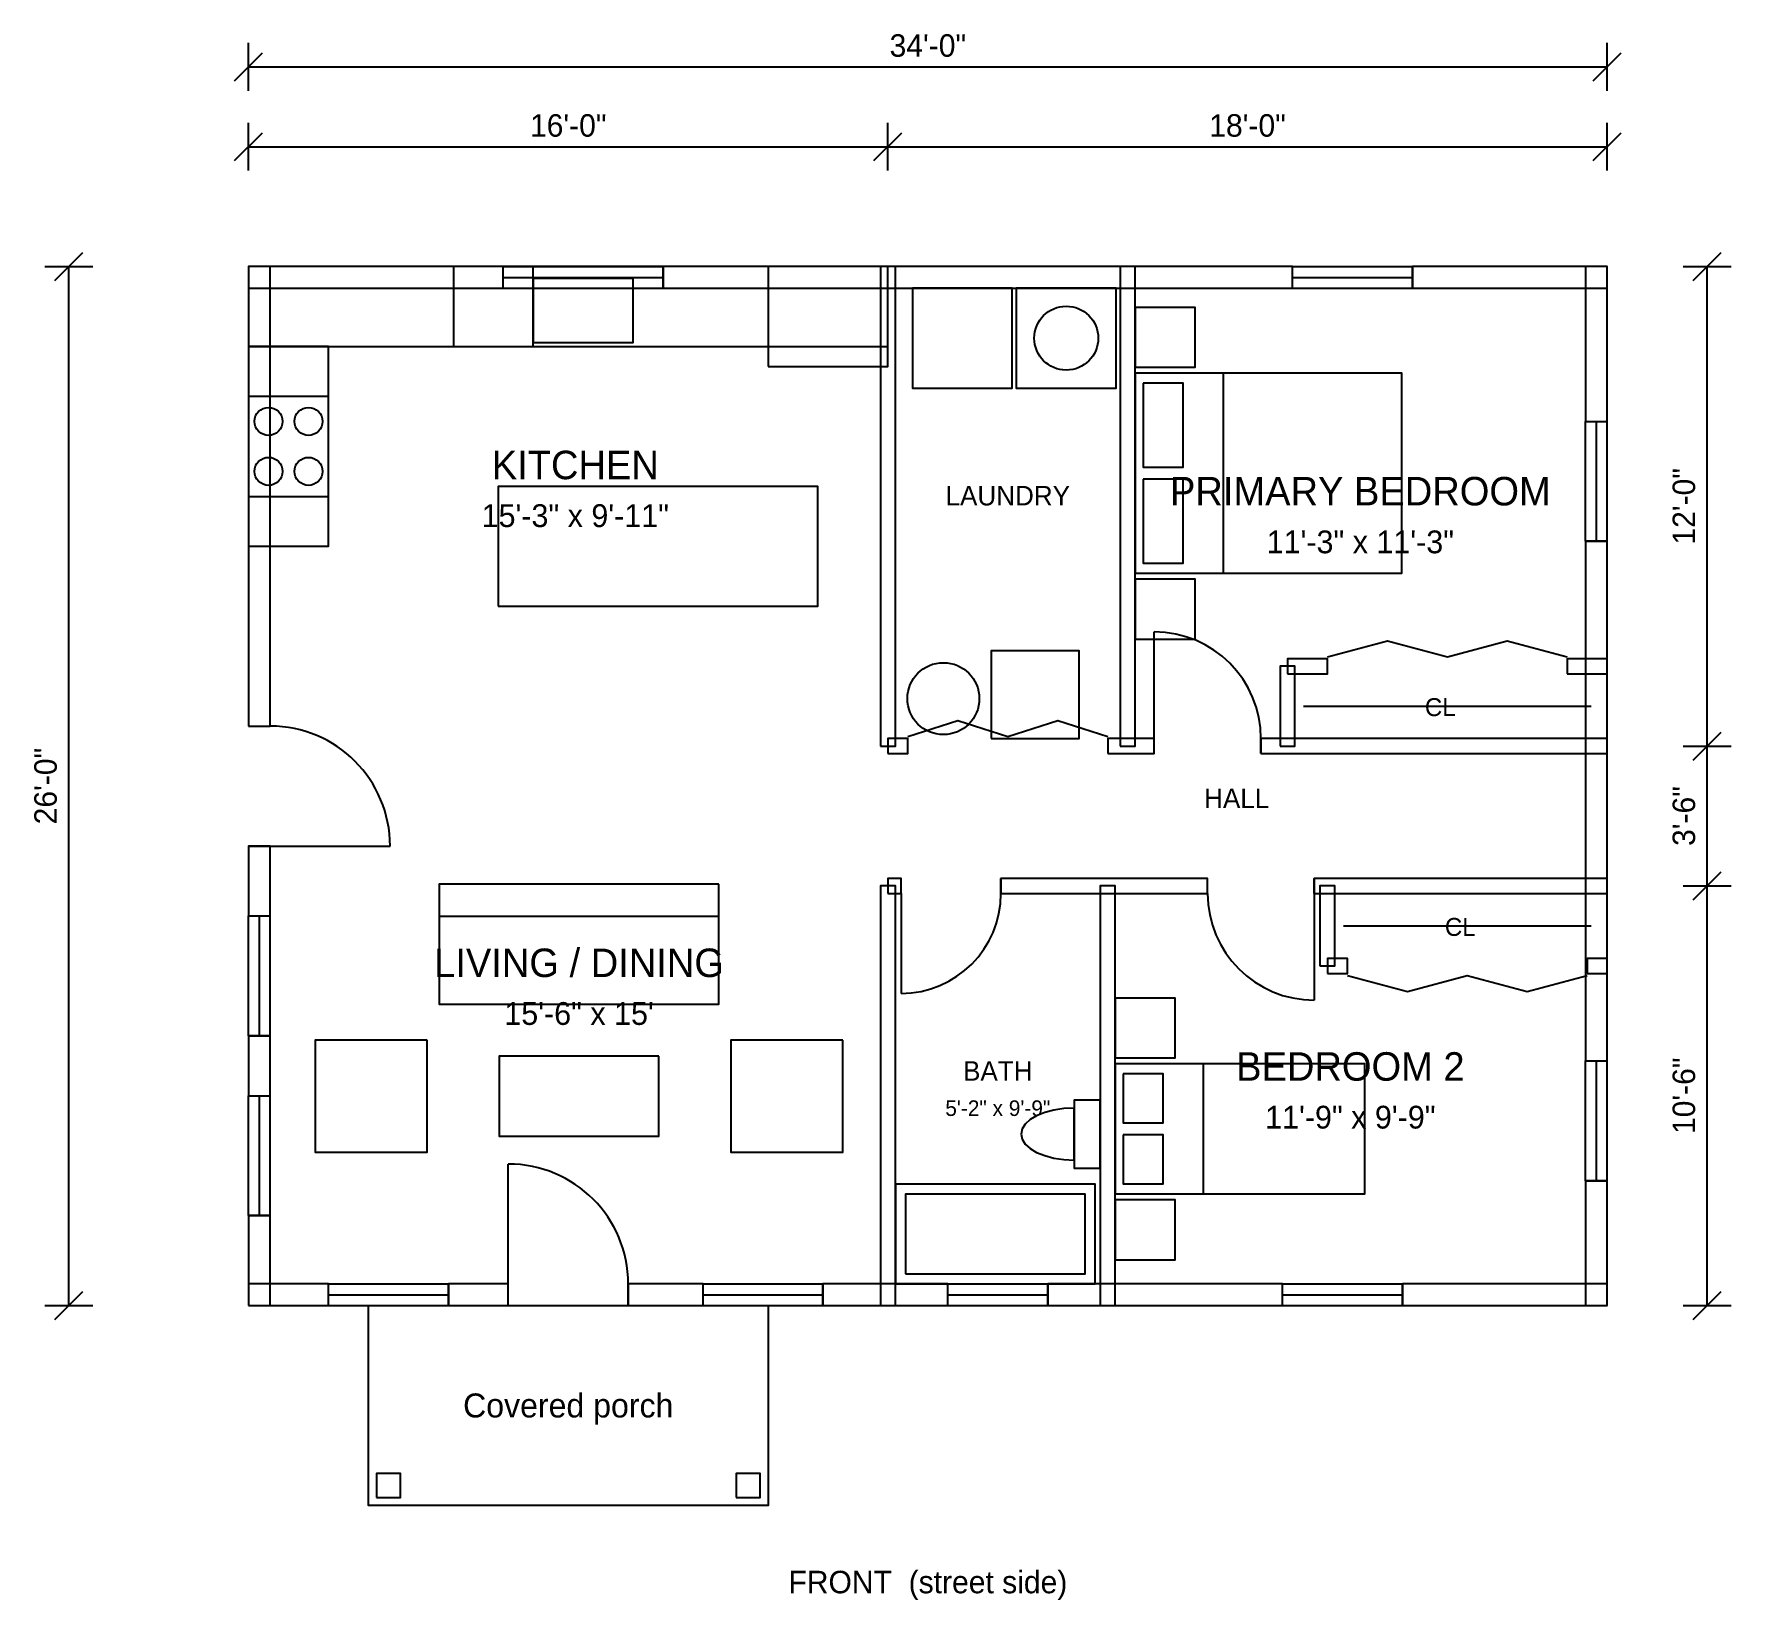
# Model space of a CAD drawing. Header units: inches. Extents: x -64 to 445, y -88 to 382.
import ezdxf
from ezdxf.enums import TextEntityAlignment as Align

# ---------------------------------------------------------------- set-up
doc = ezdxf.new("R2010")
doc.units = ezdxf.units.IN
for name, color, linetype in [('A-ANNO-DIMS', 7, 'CONTINUOUS'), ('A-ANNO-TEXT', 7, 'CONTINUOUS'), ('A-DOOR', 7, 'CONTINUOUS'), ('A-FIXT', 7, 'CONTINUOUS'), ('A-FURN', 7, 'CONTINUOUS'), ('A-GLAZ', 7, 'CONTINUOUS'), ('A-PORCH', 7, 'CONTINUOUS'), ('A-WALL', 7, 'CONTINUOUS')]:
    doc.layers.add(name, color=color, linetype=linetype)

msp = doc.modelspace()

# ---------------------------------------------------------------- linework, layer by layer
at = {"layer": 'A-ANNO-DIMS', "color": 7}
for p, q in [((0, 364.8), (0, 379.2)), ((408, 364.8), (408, 379.2)), ((-4.2, 367.8), (4.2, 376.2)), ((403.8, 367.8), (412.2, 376.2)), ((0, 372), (408, 372)), ((-4.2, 343.8), (4.2, 352.2)), ((0, 340.8), (0, 355.2)), ((187.8, 343.8), (196.2, 352.2)), ((187.8, 343.8), (196.2, 352.2)), ((192, 340.8), (192, 355.2)), ((192, 340.8), (192, 355.2)), ((403.8, 343.8), (412.2, 352.2)), ((408, 340.8), (408, 355.2)), ((0, 348), (192, 348)), ((192, 348), (408, 348)), ((-58.2, 307.8), (-49.8, 316.2)), ((433.8, 307.8), (442.2, 316.2)), ((-61.2, 312), (-46.8, 312)), ((-54, 0), (-54, 312)), ((430.8, 312), (445.2, 312)), ((438, 168), (438, 312)), ((433.8, 163.8), (442.2, 172.2)), ((433.8, 163.8), (442.2, 172.2)), ((430.8, 168), (445.2, 168)), ((430.8, 168), (445.2, 168)), ((438, 126), (438, 168)), ((433.8, 121.8), (442.2, 130.2)), ((433.8, 121.8), (442.2, 130.2)), ((430.8, 126), (445.2, 126)), ((430.8, 126), (445.2, 126)), ((438, 0), (438, 126)), ((-61.2, 0), (-46.8, 0)), ((-58.2, -4.2), (-49.8, 4.2)), ((430.8, 0), (445.2, 0)), ((433.8, -4.2), (442.2, 4.2))]:
    msp.add_line(p, q, dxfattribs=at)
at = {"layer": 'A-DOOR', "color": 7}
for p, q in [((271.98, 170.25), (271.98, 202.29)), ((0, 174), (6.5, 174)), ((271.98, 165.75), (271.98, 170.25)), ((304.02, 165.75), (304.02, 170.25)), ((0, 138), (6.5, 138)), ((6.5, 138), (42.5, 138)), ((195.96, 123.75), (195.96, 128.25)), ((225.96, 123.75), (225.96, 128.25)), ((288, 123.75), (288, 128.25)), ((320.04, 123.75), (320.04, 128.25)), ((195.96, 123.75), (195.96, 93.75)), ((320.04, 123.75), (320.04, 91.71)), ((78, 6.5), (78, 42.5)), ((78, 0), (78, 6.5)), ((114, 0), (114, 6.5))]:
    msp.add_line(p, q, dxfattribs=at)
for points in [[(324, 194.85), (342, 199.65), (360, 194.85), (378, 199.65), (396, 194.85)], [(198, 170.85), (213, 175.65), (228, 170.85), (243, 175.65), (258, 170.85)], [(330, 99.15), (348, 94.35), (366, 99.15), (384, 94.35), (402, 99.15)]]:
    msp.add_lwpolyline(points, dxfattribs=at)
for centre, radius, start, end in [((271.98, 170.25), 32.04, 0, 90), ((6.5, 138), 36, 0, 90), ((195.96, 123.75), 30, -90, 0), ((320.04, 123.75), 32.04, 180, -90), ((78, 6.5), 36, 0, 90)]:
    msp.add_arc(centre, radius, start, end, dxfattribs=at)
at = {"layer": 'A-FIXT', "color": 7}
for points in [[(0, 288), (192, 288), (192, 312), (0, 312)], [(61.5, 288), (85.5, 288), (85.5, 312), (61.5, 312)], [(156, 282), (192, 282), (192, 312), (156, 312)], [(85.5, 289.2), (115.5, 289.2), (115.5, 308.4), (85.5, 308.4)], [(229.35, 305.5), (199.35, 305.5), (199.35, 275.5), (229.35, 275.5)], [(260.55, 305.5), (230.55, 305.5), (230.55, 275.5), (260.55, 275.5)], [(0, 228), (24, 228), (24, 288), (0, 288)], [(0, 243), (24, 243), (24, 273), (0, 273)], [(75, 210), (171, 210), (171, 246), (75, 246)], [(223.05, 170.25), (249.45, 170.25), (249.45, 196.65), (223.05, 196.65)], [(255.75, 41.3), (255.75, 61.7), (247.95, 61.7), (247.95, 41.3)], [(247.95, 59.3), (244.836, 59.15), (241.842, 58.706), (239.083, 57.985), (236.665, 57.015), (234.68, 55.833), (233.205, 54.485), (232.297, 53.022), (231.99, 51.5), (232.297, 49.978), (233.205, 48.515), (234.68, 47.167), (236.665, 45.985), (239.083, 45.015), (241.842, 44.294), (244.836, 43.85), (247.95, 43.7)], [(194.25, 6.5), (254.25, 6.5), (254.25, 36.5), (194.25, 36.5)], [(197.25, 9.5), (251.25, 9.5), (251.25, 33.5), (197.25, 33.5)]]:
    msp.add_lwpolyline(points, close=True, dxfattribs=at)
for centre, radius in [((245.55, 290.5), 9.6), ((6, 265.5), 4.2), ((18, 265.5), 4.2), ((6, 250.5), 4.2), ((18, 250.5), 4.2), ((208.65, 182.25), 10.8)]:
    msp.add_circle(centre, radius, dxfattribs=at)
at = {"layer": 'A-FURN', "color": 8}
for p, q in [((292.65, 279.95), (292.65, 219.95)), ((316.8, 180), (403.2, 180)), ((328.8, 114), (403.2, 114)), ((286.65, 72.55), (286.65, 33.55))]:
    msp.add_line(p, q, dxfattribs=at)
for points in [[(266.25, 299.75), (266.25, 281.75), (284.25, 281.75), (284.25, 299.75)], [(266.25, 279.95), (266.25, 219.95), (346.29, 219.95), (346.29, 279.95)], [(268.65, 276.95), (268.65, 251.75), (280.65, 251.75), (280.65, 276.95)], [(268.65, 248.15), (268.65, 222.95), (280.65, 222.95), (280.65, 248.15)], [(266.25, 218.15), (266.25, 200.15), (284.25, 200.15), (284.25, 218.15)], [(141.25, 126.5), (57.25, 126.5), (57.25, 90.5), (141.25, 90.5)], [(141.25, 126.5), (57.25, 126.5), (57.25, 116.9), (141.25, 116.9)], [(260.25, 92.35), (260.25, 74.35), (278.25, 74.35), (278.25, 92.35)], [(53.65, 79.7), (20.05, 79.7), (20.05, 46.1), (53.65, 46.1)], [(178.45, 79.7), (144.85, 79.7), (144.85, 46.1), (178.45, 46.1)], [(123.25, 74.9), (75.25, 74.9), (75.25, 50.9), (123.25, 50.9)], [(260.25, 72.55), (260.25, 33.55), (335.25, 33.55), (335.25, 72.55)], [(262.65, 69.55), (262.65, 54.85), (274.65, 54.85), (274.65, 69.55)], [(262.65, 51.25), (262.65, 36.55), (274.65, 36.55), (274.65, 51.25)], [(260.25, 31.75), (260.25, 13.75), (278.25, 13.75), (278.25, 31.75)]]:
    msp.add_lwpolyline(points, close=True, dxfattribs=at)
at = {"layer": 'A-GLAZ', "color": 7}
for p, q in [((76.5, 305.5), (76.5, 312)), ((76.5, 312), (124.5, 312)), ((124.5, 305.5), (124.5, 312)), ((313.5, 305.5), (313.5, 312)), ((313.5, 312), (349.5, 312)), ((349.5, 305.5), (349.5, 312)), ((76.5, 305.5), (124.5, 305.5)), ((313.5, 305.5), (349.5, 305.5)), ((401.5, 265.5), (408, 265.5)), ((401.5, 229.5), (401.5, 265.5)), ((408, 229.5), (408, 265.5)), ((401.5, 229.5), (408, 229.5)), ((0, 117), (6.5, 117)), ((0, 81), (0, 117)), ((6.5, 81), (6.5, 117)), ((0, 81), (6.5, 81)), ((401.5, 73.5), (408, 73.5)), ((401.5, 37.5), (401.5, 73.5)), ((408, 37.5), (408, 73.5)), ((0, 63), (6.5, 63)), ((0, 27), (0, 63)), ((6.5, 27), (6.5, 63)), ((401.5, 37.5), (408, 37.5)), ((0, 27), (6.5, 27)), ((24, 0), (24, 6.5)), ((24, 6.5), (60, 6.5)), ((60, 0), (60, 6.5)), ((136.5, 0), (136.5, 6.5)), ((136.5, 6.5), (172.5, 6.5)), ((172.5, 0), (172.5, 6.5)), ((210, 0), (210, 6.5)), ((210, 6.5), (240, 6.5)), ((240, 0), (240, 6.5)), ((310.5, 0), (310.5, 6.5)), ((310.5, 6.5), (346.5, 6.5)), ((346.5, 0), (346.5, 6.5)), ((24, 0), (60, 0)), ((136.5, 0), (172.5, 0)), ((210, 0), (240, 0)), ((310.5, 0), (346.5, 0))]:
    msp.add_line(p, q, dxfattribs=at)
at = {"layer": 'A-GLAZ', "color": 5}
for p, q in [((76.5, 308.75), (124.5, 308.75)), ((313.5, 308.75), (349.5, 308.75)), ((404.75, 229.5), (404.75, 265.5)), ((3.25, 81), (3.25, 117)), ((404.75, 37.5), (404.75, 73.5)), ((3.25, 27), (3.25, 63)), ((24, 3.25), (60, 3.25)), ((136.5, 3.25), (172.5, 3.25)), ((210, 3.25), (240, 3.25)), ((310.5, 3.25), (346.5, 3.25))]:
    msp.add_line(p, q, dxfattribs=at)
at = {"layer": 'A-PORCH', "color": 7}
for points in [[(36, 0), (156, 0), (156, -60), (36, -60)], [(38.4, -57.6), (45.6, -57.6), (45.6, -50.4), (38.4, -50.4)], [(146.4, -57.6), (153.6, -57.6), (153.6, -50.4), (146.4, -50.4)]]:
    msp.add_lwpolyline(points, close=True, dxfattribs=at)
at = {"layer": 'A-WALL', "color": 7}
for points in [[(0, 174), (6.5, 174), (6.5, 312), (0, 312)], [(0, 305.5), (76.5, 305.5), (76.5, 312), (0, 312)], [(124.5, 305.5), (313.5, 305.5), (313.5, 312), (124.5, 312)], [(189.75, 168), (194.25, 168), (194.25, 312), (189.75, 312)], [(261.75, 168), (266.25, 168), (266.25, 312), (261.75, 312)], [(349.5, 305.5), (408, 305.5), (408, 312), (349.5, 312)], [(401.5, 265.5), (408, 265.5), (408, 312), (401.5, 312)], [(401.5, 73.5), (408, 73.5), (408, 229.5), (401.5, 229.5)], [(312, 189.75), (324, 189.75), (324, 194.25), (312, 194.25)], [(396, 189.75), (408, 189.75), (408, 194.25), (396, 194.25)], [(309.75, 168), (314.25, 168), (314.25, 192), (309.75, 192)], [(192, 165.75), (198, 165.75), (198, 170.25), (192, 170.25)], [(258, 165.75), (271.98, 165.75), (271.98, 170.25), (258, 170.25)], [(304.02, 165.75), (408, 165.75), (408, 170.25), (304.02, 170.25)], [(0, 117), (6.5, 117), (6.5, 138), (0, 138)], [(192, 123.75), (195.96, 123.75), (195.96, 128.25), (192, 128.25)], [(225.96, 123.75), (288, 123.75), (288, 128.25), (225.96, 128.25)], [(320.04, 123.75), (408, 123.75), (408, 128.25), (320.04, 128.25)], [(189.75, 0), (194.25, 0), (194.25, 126), (189.75, 126)], [(255.75, 0), (260.25, 0), (260.25, 126), (255.75, 126)], [(321.75, 102), (326.25, 102), (326.25, 126), (321.75, 126)], [(324, 99.75), (330, 99.75), (330, 104.25), (324, 104.25)], [(402, 99.75), (408, 99.75), (408, 104.25), (402, 104.25)], [(0, 63), (6.5, 63), (6.5, 81), (0, 81)], [(401.5, 0), (408, 0), (408, 37.5), (401.5, 37.5)], [(0, 0), (6.5, 0), (6.5, 27), (0, 27)], [(0, 0), (24, 0), (24, 6.5), (0, 6.5)], [(60, 0), (78, 0), (78, 6.5), (60, 6.5)], [(114, 0), (136.5, 0), (136.5, 6.5), (114, 6.5)], [(172.5, 0), (210, 0), (210, 6.5), (172.5, 6.5)], [(240, 0), (310.5, 0), (310.5, 6.5), (240, 6.5)], [(346.5, 0), (408, 0), (408, 6.5), (346.5, 6.5)]]:
    msp.add_lwpolyline(points, close=True, dxfattribs=at)

# ---------------------------------------------------------------- texts
at = {"layer": 'A-ANNO-DIMS', "color": 7}
for s, p in [('34\'-0"', (204, 375)), ('16\'-0"', (96, 351)), ('18\'-0"', (300, 351))]:
    msp.add_text(s, height=6.75, dxfattribs=at).set_placement(p, align=Align.CENTER)
for s, p in [('12\'-0"', (434.4, 240)), ('26\'-0"', (-57.6, 156)), ('3\'-6"', (434.4, 147)), ('10\'-6"', (434.4, 63))]:
    msp.add_text(s, height=6.75, rotation=90, dxfattribs=at).set_placement(p, align=Align.CENTER)
at = {"layer": 'A-ANNO-TEXT', "color": 7}
for s, height, p in [('KITCHEN', 8.55, (98.125, 248.15)), ('LAUNDRY', 5.85, (228, 240.275)), ('PRIMARY BEDROOM', 8.55, (333.875, 240.275)), ('15\'-3" x 9\'-11"', 6.84, (98.125, 233.78)), ('11\'-3" x 11\'-3"', 6.84, (333.875, 225.905)), ('CL', 5.4, (357.875, 177)), ('HALL', 5.85, (296.75, 149.4)), ('CL', 5.4, (363.875, 111)), ('LIVING / DINING', 8.55, (99.25, 98.65)), ('15\'-6" x 15\'', 6.84, (99.25, 84.28)), ('BATH', 5.85, (225, 67.525)), ('BEDROOM 2', 8.55, (330.875, 67.525)), ('5\'-2" x 9\'-9"', 4.68, (225, 56.935)), ('11\'-9" x 9\'-9"', 6.84, (330.875, 53.155)), ('Covered porch', 7.2, (96, -33.6)), ('FRONT  (street side)', 6.75, (204, -86.4))]:
    msp.add_text(s, height=height, dxfattribs=at).set_placement(p, align=Align.CENTER)

doc.saveas('drawing.dxf')
